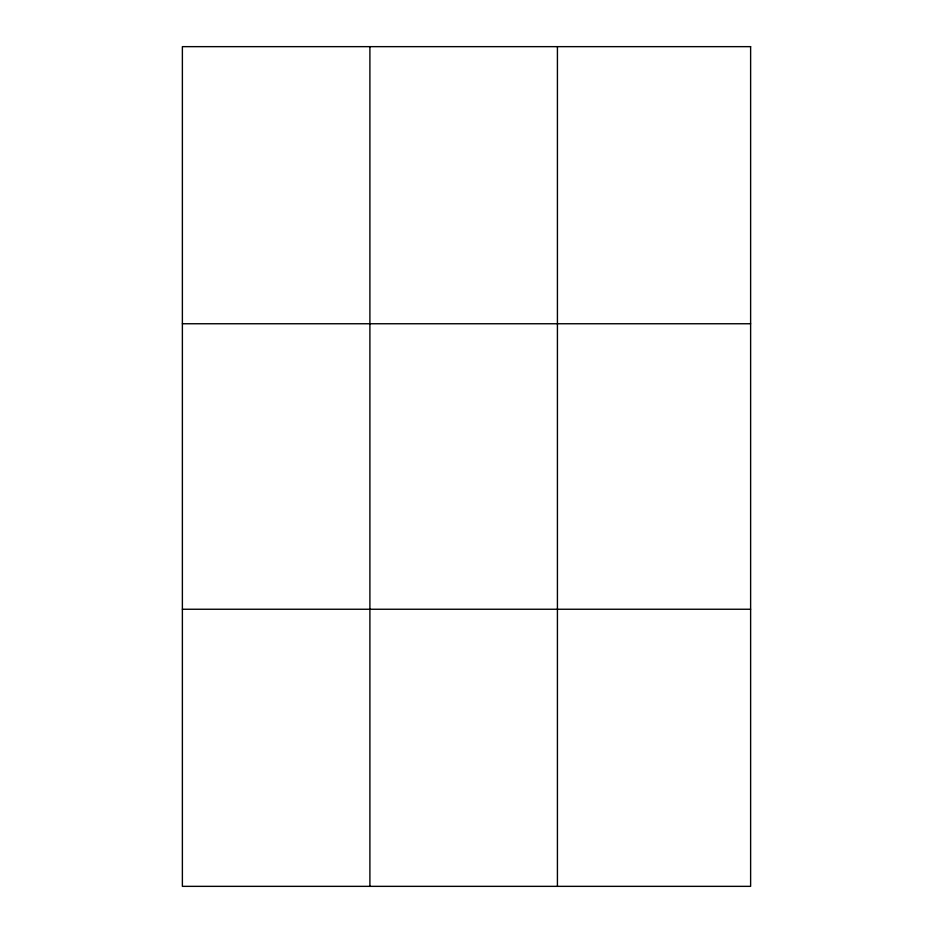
<?xml version="1.0" encoding="UTF-8"?>
<svg xmlns="http://www.w3.org/2000/svg" width="933" height="933" viewBox="0 0 933 933"><rect width="100%" height="100%" fill="white"/><g stroke="black" fill="none" stroke-linecap="round" stroke-linejoin="round"><path stroke-width="1.4" d="M369.9 886.35L369.9 46.65M557.421 886.35L557.421 46.65M182.378 323.751L750.622 323.751M182.378 609.249L750.622 609.249M750.622 46.65L750.622 886.35L182.378 886.35L182.378 46.65L750.622 46.65"/></g></svg>
